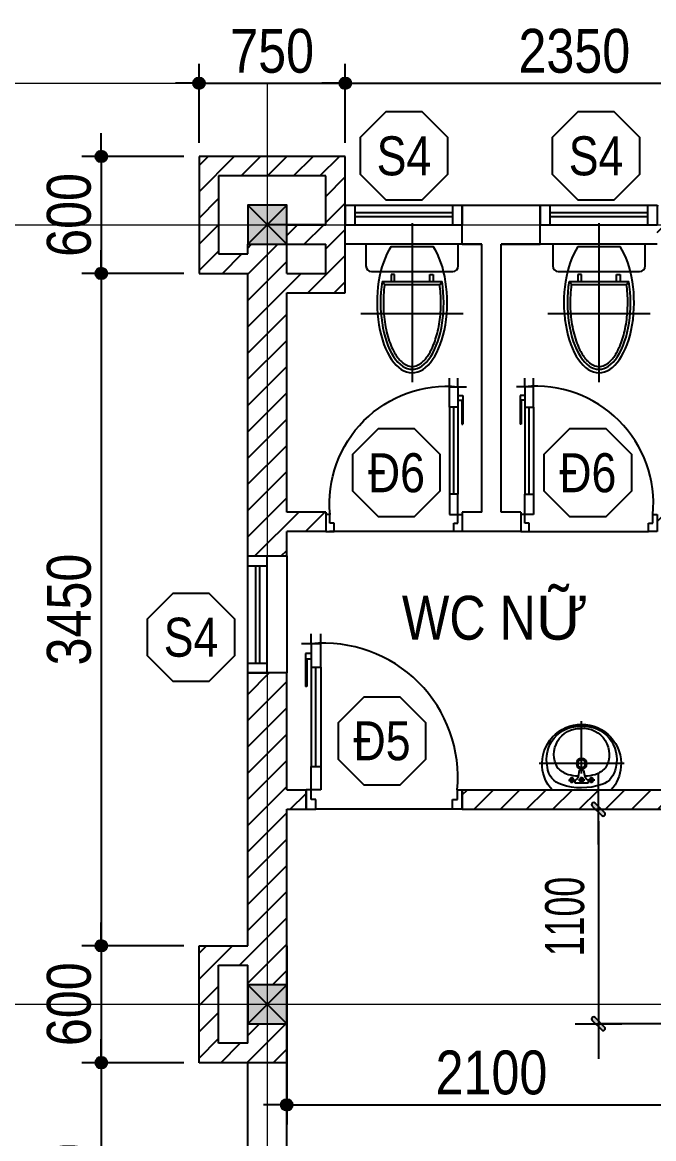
# Model space of a CAD drawing. Extents: x -79995 to 347433, y -157641 to 104789.
# Drawn here: x -14358 to -11120, y 71562 to 77290 of the extents above; entities that cross this region are included whole.
import ezdxf
from ezdxf.enums import TextEntityAlignment as Align

# ---------------------------------------------------------------- set-up
doc = ezdxf.new("R2010")
doc.units = 0
doc.linetypes.add('ACAD_ISO10W100', pattern=[18, 12, -3, 0, -3])
doc.layers.get('0').update_dxf_attribs({"color": 255, "linetype": 'CONTINUOUS'})
doc.layers.get('DEFPOINTS').update_dxf_attribs({"linetype": 'CONTINUOUS'})
for name, color, linetype in [('009', 251, 'CONTINUOUS'), ('DIM', 1, 'CONTINUOUS'), ('DOOR', 20, 'CONTINUOUS'), ('FURN2', 40, 'CONTINUOUS'), ('HACTH', 8, 'CONTINUOUS'), ('MEDIUM', 2, 'CONTINUOUS'), ('TAGS', 60, 'CONTINUOUS'), ('TEXT', 7, 'CONTINUOUS'), ('TUONG', 131, 'CONTINUOUS'), ('vat dung', 44, 'CONTINUOUS'), ('WALL', 4, 'CONTINUOUS')]:
    doc.layers.add(name, color=color, linetype=linetype)
doc.layers.add('NET-THAY', color=2, linetype='CONTINUOUS', lineweight=13)
doc.layers.add('TRUC', color=24, linetype='CONTINUOUS', lineweight=0)
doc.styles.add('1', font='', dxfattribs={"height": 250})
doc.styles.add('HEL-CONDENSE', font='')
doc.styles.add('KICHTHUOC', font='', dxfattribs={"width": 0.8})
doc.styles.add('VNI-HELVE-CONDENSEN', font='')
doc.styles.get('1').set_extended_font_data('VNI-Helve-Condense')
doc.styles.get('HEL-CONDENSE').set_extended_font_data('VNI-Helve-Condense')
doc.styles.get('KICHTHUOC').set_extended_font_data('VNI-Helve-Condense')
doc.styles.get('VNI-HELVE-CONDENSEN').set_extended_font_data('VNI-Helve-Condense')
doc.dimstyles.new('1-100', dxfattribs={"dimtxt": 200, "dimasz": 60, "dimexe": 0, "dimexo": 0, "dimgap": 70, "dimtad": 1, "dimtoh": 1, "dimdec": 0, "dimzin": 9, "dimdsep": 46, "dimtxsty": 'KICHTHUOC', "dimblk": 'KTHUOC', "dimcen": 15, "dimdle": 150, "dimclrd": 256, "dimclre": 256, "dimclrt": 7, "dimadec": 0, "dimazin": 0, "dimtfac": 1, "dimtdec": 0, "dimtix": 1, "dimtmove": 2, "dimatfit": 3, "dimfxl": 1, "dimtolj": 1, "dimtzin": 1, "dimarcsym": 0})
doc.dimstyles.new('D100', dxfattribs={"dimtxt": 225, "dimasz": 1.2, "dimexe": 100, "dimexo": 0, "dimgap": 50, "dimtad": 1, "dimdec": 0, "dimzin": 13, "dimdsep": 46, "dimtxsty": 'HEL-CONDENSE', "dimblk": 'D50', "dimcen": 0, "dimclrd": 1, "dimclre": 1, "dimclrt": 7, "dimadec": 0, "dimazin": 0, "dimtfac": 1, "dimtdec": 0, "dimtmove": 0, "dimatfit": 3, "dimldrblk": 'D50', "dimfxl": 1, "dimtolj": 1, "dimtzin": 13, "dimarcsym": 0})
pattern_1 = [(45, (-1316106.72, -268894.45), (-67.351921, 67.351921), [])]

# ---------------------------------------------------------------- blocks, each defined once
blk = doc.blocks.new('A$C24795F3F')
at = {"layer": 'DOOR'}
for p, q in [((25, 850), (25, 900)), ((75, 850), (75, 900)), ((25, 850), (-25, 850)), ((75, 850), (25, 850)), ((25, 850), (25, 730)), ((75, 730), (75, 850)), ((25, 799.1), (-3.3, 799.1)), ((-3.3, 799.1), (-3.3, 629.5)), ((25, 770.9), (2.4, 770.9)), ((2.4, 770.9), (2.4, 629.5)), ((25, 799.1), (25, 770.9)), ((25, 752.9), (25, 220)), ((25, 730), (75, 730)), ((75, 730), (75, 220)), ((2.4, 629.5), (-3.3, 629.5)), ((25, 220), (75, 220)), ((25, 100), (25, 220)), ((75, 220), (75, 100)), ((25, 100), (0, 100)), ((0, 100), (0, 0)), ((75, 100), (25, 100)), ((25, 50), (25, 100)), ((775, 50), (775, 100)), ((775, 100), (800, 100)), ((800, 100), (800, 0)), ((0, 0), (50, 0)), ((50, 50), (25, 50)), ((50, 0), (50, 50)), ((750, 0), (750, 50)), ((750, 50), (775, 50)), ((800, 0), (750, 0))]:
    blk.add_line(p, q, dxfattribs=at)
at = {"layer": 'DOOR', "color": 8}
blk.add_line((50, 220), (50, 730), dxfattribs=at)
blk.add_arc((88.6, 163.6), 689.3, 354.7053, 95.2947, dxfattribs=at)
blk = doc.blocks.new('xibet')
at = {"layer": 'vat dung'}
for p, q in [((0, 107.8), (0, -707.8)), ((236.7, 0), (-236.7, 0)), ((-236.7, 0), (-236.7, -112)), ((236.7, -112), (236.7, 0)), ((-108, -12.1), (108, -12.1)), ((-208.7, -140), (208.7, -140)), ((-90, -156.1), (-108, -156.1)), ((-108, -156.1), (-108, -192.1)), ((-90, -192.1), (-90, -156.1)), ((90, -192.1), (90, -156.1)), ((90, -156.1), (108, -156.1)), ((108, -156.1), (108, -192.1)), ((-153.7, -192.1), (153.7, -192.1)), ((-141.3, -206.5), (-153.7, -192.1)), ((-141.3, -206.5), (141.3, -206.5)), ((141.3, -206.5), (153.7, -192.1)), ((262.5, -357.8), (-262.5, -357.8))]:
    blk.add_line(p, q, dxfattribs=at)
for centre, start, end in [((-208.7, -112), 180, 270), ((208.7, -112), 270, 0)]:
    blk.add_arc(centre, 28, start, end, dxfattribs=at)
for major_axis, ratio, start_param, end_param in [((0, -360), 0.5, 3.785094, 8.781277), ((0, -342), 0.473683, 4.391089, 8.175258)]:
    blk.add_ellipse((0, -300.1), major_axis=major_axis, ratio=ratio, start_param=start_param, end_param=end_param, dxfattribs=at)
blk.add_open_spline([(-141.3, -206.5), (-142, -211.4), (-142.6, -216.4), (-145.2, -239.3), (-146.6, -257.6), (-147.8, -294.4), (-147.7, -313), (-146.1, -349.7), (-144.6, -367.9), (-140.1, -403.5), (-137.2, -420.9), (-130, -454.4), (-125.8, -470.5), (-116.2, -500.9), (-110.8, -515.2), (-100.2, -539.1), (-95.1, -549.1), (-84.4, -567.4), (-78.8, -575.7), (-67.3, -590.6), (-61.3, -597.1), (-50.7, -607), (-46, -610.7), (-36.7, -617), (-32, -619.6), (-22.7, -623.7), (-18.1, -625.2), (-8.9, -627.2), (-4.3, -627.7), (4.8, -627.7), (9.3, -627.2), (18.5, -625.1), (23.1, -623.6), (32.4, -619.4), (37.1, -616.8), (46.5, -610.4), (51.1, -606.6), (60.4, -597.9), (65, -593), (74, -582.1), (78.4, -576.1), (87, -563.1), (91.1, -556), (99.1, -541), (102.9, -533), (111.7, -512.7), (116.4, -500), (125, -473.1), (128.8, -458.9), (135.5, -429.5), (138.3, -414.3), (142.9, -383.1), (144.6, -367.1), (146.9, -334.7), (147.6, -318.4), (147.6, -285.6), (147.1, -269.2), (145, -237.3), (143.4, -221.7), (141.3, -206.5)], degree=3, knots=[4.429174, 4.429174, 4.429174, 4.429174, 4.475363, 4.475363, 4.640536, 4.640536, 4.80571, 4.80571, 4.970884, 4.970884, 5.136057, 5.136057, 5.301231, 5.301231, 5.466404, 5.466404, 5.600725, 5.600725, 5.735045, 5.735045, 5.869365, 5.869365, 5.973209, 5.973209, 6.077053, 6.077053, 6.180898, 6.180898, 6.284742, 6.284742, 6.388586, 6.388586, 6.49243, 6.49243, 6.596275, 6.596275, 6.700119, 6.700119, 6.803963, 6.803963, 6.907807, 6.907807, 7.011652, 7.011652, 7.115496, 7.115496, 7.262062, 7.262062, 7.408627, 7.408627, 7.555193, 7.555193, 7.701759, 7.701759, 7.848324, 7.848324, 7.99489, 7.99489, 8.137175, 8.137175, 8.137175, 8.137175], dxfattribs=at)
blk = doc.blocks.new('A$C20DD2EF5')
at = {"layer": 'vat dung'}
for p, q in [((211.6, 265.4), (-166.4, 265.4)), ((-40.4, 223.4), (-40.4, 181.4)), ((-19.4, 202.4), (-19.4, 223.4)), ((-19.4, 223.4), (64.6, 223.4)), ((22.6, 223.4), (22.6, 181.4)), ((64.6, 223.4), (64.6, 202.4)), ((85.6, 223.4), (85.6, 181.4)), ((-61.4, 202.4), (-19.4, 202.4)), ((1.6, 202.4), (43.6, 202.4)), ((10, 139.4), (1.6, 181.4)), ((22.6, 160.4), (22.6, -175.6)), ((43.6, 181.4), (35.2, 139.4)), ((106.5, 202.4), (64.6, 202.4)), ((-250.4, 97.4), (295.6, 97.4)), ((35.2, 139.4), (10, 139.4))]:
    blk.add_line(p, q, dxfattribs=at)
at = {"layer": 'vat dung', "extrusion": (0, 0, -1)}
for centre, major_axis, start_param, end_param in [((7.9, 103.7), (0.1, 237.8), -1.50917, -0.823122), ((-67.7, 108.7), (0, 128.6), -1.484237, -0.303174), ((22.6, -144.1), (0, 396.9), -0.329879, 0.329746), ((-40.4, 202.4), (8.91, 8.91), 0.785398, 7.068583), ((22.6, 202.4), (-8.91, 8.91), 2.356194490192184, 8.639379797371769), ((85.6, 202.4), (8.91, 8.91), 0.785398, 7.068583), ((118.6, 113.4), (0.2, 122.4), 0.266585, 1.518076), ((37.3, 103.7), (-0.1, 237.8), 0.823103, 1.509151), ((0, 0), (127.4, 127.4), 4.682819, 5.134941), ((22.6, -182.7), (-255.7, 255.7), 0.543834, 0.728979), ((-26, 174.9), (20, 20), -0.552303, 0.552303), ((22.6, -182.7), (255.7, 255.7), -0.728979, -0.543834), ((74.1, 171.8), (-22.7, 22.7), 5.801665, 6.764705), ((45.1, 0), (127.4, 127.4), -0.422552, 0.02957), ((21.2, 97), (0, 251.5), 3.136126, 4.797769), ((8.4, 68.2), (0, 210.6), 3.074642, 4.960285), ((13, 38.2), (0, 167.6), 3.055003, 5.246977), ((22.6, 97.4), (23.8, 23.8), 0.785398, 7.068583), ((22.6, 97.4), (-17.8, 17.8), 2.356194490192299, 8.639379797371884), ((36.7, 68.2), (0, 210.6), 1.323748, 3.208662), ((23.9, 97), (0, 251.5), 1.485485, 3.147128), ((32.7, 38.2), (0, 167), 1.033776, 3.172765)]:
    blk.add_ellipse(centre, major_axis=major_axis, ratio=1, start_param=start_param, end_param=end_param, dxfattribs=at)
blk = doc.blocks.new('A$C11573478')
at = {"layer": 'DOOR'}
for p, q in [((-716.3, 109.8), (-716.3, 209.8)), ((-716.3, 209.8), (-116.3, 209.8)), ((-666.3, 109.8), (-666.3, 209.8)), ((-166.3, 109.8), (-166.3, 209.8)), ((-116.3, 109.8), (-116.3, 209.8)), ((-716.3, 109.8), (-116.3, 109.8))]:
    blk.add_line(p, q, dxfattribs=at)
at = {"layer": 'DOOR', "color": 251}
for p, q in [((-166.3, 169.8), (-666.3, 169.8)), ((-166.3, 149.8), (-666.3, 149.8))]:
    blk.add_line(p, q, dxfattribs=at)
blk = doc.blocks.new('A$C225A2996')
at = {"layer": 'WALL'}
blk.add_hatch(color=4, dxfattribs=at).paths.add_polyline_path([(531.4, 81.6), (731.4, 81.6), (731.4, 281.6), (531.4, 281.6)])
at = {"layer": 'WALL', "color": 4}
for p, q in [((531.4, 281.6), (731.4, 81.6)), ((531.4, 81.6), (731.4, 281.6))]:
    blk.add_line(p, q, dxfattribs=at)
blk.add_lwpolyline([(531.4, 81.6), (731.4, 81.6), (731.4, 281.6), (531.4, 281.6)], close=True, dxfattribs=at)
blk = doc.blocks.new('KH-CUADI')
at = {"layer": 'TAGS'}
blk.add_lwpolyline([(-124.3, 300), (-300, 124.3), (-300, -124.3), (-124.3, -300), (124.3, -300), (300, -124.3), (300, 124.3), (124.3, 300)], close=True, dxfattribs=at)
at = {"layer": 'TAGS', "style": 'VNI-HELVE-CONDENSEN'}
blk.add_attdef('D', text='', height=300, dxfattribs=at).set_placement((0, 0), align=Align.MIDDLE)
blk = doc.blocks.new('D50')
at = {"layer": 'DIM'}
blk.add_hatch(color=256, dxfattribs=at).paths.add_polyline_path([(25, 0, 1), (-25, 0, 1)])
blk.add_line((25, 0), (100, 0), dxfattribs=at)
blk.add_circle((0, 0), 25, dxfattribs=at)
blk = doc.blocks.new('*D501')
at = {"layer": 'DEFPOINTS', "color": 0, "linetype": 'Continuous', "transparency": 16777216}
for p in [(-13001.5, 72074.2), (-10901.5, 72074.2), (-10901.5, 71735.1)]:
    blk.add_point(p, dxfattribs=at)
at = {"layer": 'DIM', "color": 1, "linetype": 'Continuous', "lineweight": -2, "transparency": 16777216}
for p, q in [((-13001.5, 72074.2), (-13001.5, 71635.1)), ((-10901.5, 72074.2), (-10901.5, 71635.1)), ((-13000.3, 71735.1), (-10902.7, 71735.1))]:
    blk.add_line(p, q, dxfattribs=at)
at = {"layer": 'DIM', "color": 1, "linetype": 'Continuous', "lineweight": -2, "transparency": 16777216, "xscale": 1.199999999999999, "yscale": 1.199999999999999, "zscale": 1.199999999999999, "rotation": 180}
blk.add_blockref('D50', (-13001.5, 71735.1), dxfattribs=at)
at = {"layer": 'DIM', "color": 1, "linetype": 'Continuous', "lineweight": -2, "transparency": 16777216, "xscale": 1.199999999999999, "yscale": 1.199999999999999, "zscale": 1.199999999999999}
blk.add_blockref('D50', (-10901.5, 71735.1), dxfattribs=at)
at = {"layer": 'DIM', "color": 7, "linetype": 'Continuous', "transparency": 16777216, "insert": (-11951.5, 71900), "char_height": 225, "attachment_point": 5, "style": 'HEL-CONDENSE'}
blk.add_mtext('\\A1;2100', dxfattribs=at)
blk = doc.blocks.new('*D542')
at = {"layer": 'DEFPOINTS', "color": 0, "transparency": 16777216}
for p in [(-13529.3, 76601.7), (-13952.9, 76001.7), (-13529.3, 76001.7)]:
    blk.add_point(p, dxfattribs=at)
at = {"layer": 'DIM', "color": 1, "lineweight": -2, "transparency": 16777216}
for p, q in [((-13529.3, 76601.7), (-14052.9, 76601.7)), ((-13952.9, 76600.5), (-13952.9, 76002.9)), ((-13529.3, 76001.7), (-14052.9, 76001.7))]:
    blk.add_line(p, q, dxfattribs=at)
at = {"layer": 'DIM', "color": 1, "lineweight": -2, "transparency": 16777216, "xscale": 1.199999999999999, "yscale": 1.199999999999999, "zscale": 1.199999999999999}
for p, rotation in [((-13952.9, 76601.7), 90), ((-13952.9, 76001.7), 270)]:
    blk.add_blockref('D50', p, dxfattribs=dict(at, rotation=rotation))
at = {"layer": 'DIM', "color": 7, "transparency": 16777216, "insert": (-14117.8, 76301.7), "char_height": 225, "attachment_point": 5, "rotation": 90, "style": 'HEL-CONDENSE'}
blk.add_mtext('\\A1;600', dxfattribs=at)
blk = doc.blocks.new('*D543')
at = {"layer": 'DEFPOINTS', "color": 0, "transparency": 16777216}
for p in [(-13529.3, 76001.7), (-13952.9, 72551.7), (-13529.3, 72551.7)]:
    blk.add_point(p, dxfattribs=at)
at = {"layer": 'DIM', "color": 1, "lineweight": -2, "transparency": 16777216}
for p, q in [((-13529.3, 76001.7), (-14052.9, 76001.7)), ((-13952.9, 76000.5), (-13952.9, 72552.9)), ((-13529.3, 72551.7), (-14052.9, 72551.7))]:
    blk.add_line(p, q, dxfattribs=at)
at = {"layer": 'DIM', "color": 1, "lineweight": -2, "transparency": 16777216, "xscale": 1.199999999999999, "yscale": 1.199999999999999, "zscale": 1.199999999999999}
for p, rotation in [((-13952.9, 76001.7), 90), ((-13952.9, 72551.7), 270)]:
    blk.add_blockref('D50', p, dxfattribs=dict(at, rotation=rotation))
at = {"layer": 'DIM', "color": 7, "transparency": 16777216, "insert": (-14117.8, 74276.7), "char_height": 225, "attachment_point": 5, "rotation": 90, "style": 'HEL-CONDENSE'}
blk.add_mtext('\\A1;3450', dxfattribs=at)
blk = doc.blocks.new('*D544')
at = {"layer": 'DEFPOINTS', "color": 0, "transparency": 16777216}
for p in [(-13529.3, 72551.7), (-13952.9, 71951.7), (-13529.3, 71951.7)]:
    blk.add_point(p, dxfattribs=at)
at = {"layer": 'DIM', "color": 1, "lineweight": -2, "transparency": 16777216}
for p, q in [((-13529.3, 72551.7), (-14052.9, 72551.7)), ((-13952.9, 72550.5), (-13952.9, 71952.9)), ((-13529.3, 71951.7), (-14052.9, 71951.7))]:
    blk.add_line(p, q, dxfattribs=at)
at = {"layer": 'DIM', "color": 1, "lineweight": -2, "transparency": 16777216, "xscale": 1.199999999999999, "yscale": 1.199999999999999, "zscale": 1.199999999999999}
for p, rotation in [((-13952.9, 72551.7), 90), ((-13952.9, 71951.7), 270)]:
    blk.add_blockref('D50', p, dxfattribs=dict(at, rotation=rotation))
at = {"layer": 'DIM', "color": 7, "transparency": 16777216, "insert": (-14117.8, 72251.7), "char_height": 225, "attachment_point": 5, "rotation": 90, "style": 'HEL-CONDENSE'}
blk.add_mtext('\\A1;600', dxfattribs=at)
blk = doc.blocks.new('*D545')
at = {"layer": 'DEFPOINTS', "color": 0, "transparency": 16777216}
for p in [(-13529.3, 71951.7), (-13952.9, 70551.7), (-13520.1, 70551.7)]:
    blk.add_point(p, dxfattribs=at)
at = {"layer": 'DIM', "color": 1, "lineweight": -2, "transparency": 16777216}
for p, q in [((-13529.3, 71951.7), (-14052.9, 71951.7)), ((-13952.9, 71950.5), (-13952.9, 70552.9)), ((-13520.1, 70551.7), (-14052.9, 70551.7))]:
    blk.add_line(p, q, dxfattribs=at)
at = {"layer": 'DIM', "color": 1, "lineweight": -2, "transparency": 16777216, "xscale": 1.199999999999999, "yscale": 1.199999999999999, "zscale": 1.199999999999999}
for p, rotation in [((-13952.9, 71951.7), 90), ((-13952.9, 70551.7), 270)]:
    blk.add_blockref('D50', p, dxfattribs=dict(at, rotation=rotation))
at = {"layer": 'DIM', "color": 7, "transparency": 16777216, "insert": (-14117.8, 71251.7), "char_height": 225, "attachment_point": 5, "rotation": 90, "style": 'HEL-CONDENSE'}
blk.add_mtext('\\A1;1400', dxfattribs=at)
blk = doc.blocks.new('*D555')
at = {"layer": 'DEFPOINTS', "color": 0, "transparency": 16777216}
for p in [(-12701.5, 76977.5), (-13451.5, 76672.1), (-12701.5, 76672.1)]:
    blk.add_point(p, dxfattribs=at)
at = {"layer": 'DIM', "color": 1, "lineweight": -2, "transparency": 16777216}
for p, q in [((-13451.5, 76672.1), (-13451.5, 77077.5)), ((-12701.5, 76672.1), (-12701.5, 77077.5)), ((-13450.3, 76977.5), (-12702.7, 76977.5))]:
    blk.add_line(p, q, dxfattribs=at)
at = {"layer": 'DIM', "color": 1, "lineweight": -2, "transparency": 16777216, "xscale": 1.199999999999999, "yscale": 1.199999999999999, "zscale": 1.199999999999999, "rotation": 180}
blk.add_blockref('D50', (-13451.5, 76977.5), dxfattribs=at)
at = {"layer": 'DIM', "color": 1, "lineweight": -2, "transparency": 16777216, "xscale": 1.199999999999999, "yscale": 1.199999999999999, "zscale": 1.199999999999999}
blk.add_blockref('D50', (-12701.5, 76977.5), dxfattribs=at)
at = {"layer": 'DIM', "color": 7, "transparency": 16777216, "insert": (-13076.5, 77142.4), "char_height": 225, "attachment_point": 5, "style": 'HEL-CONDENSE'}
blk.add_mtext('\\A1;750', dxfattribs=at)
blk = doc.blocks.new('*D556')
at = {"layer": 'DEFPOINTS', "color": 0, "transparency": 16777216}
for p in [(-10351.5, 76977.5), (-12701.5, 76672.1), (-10351.5, 76622.1)]:
    blk.add_point(p, dxfattribs=at)
at = {"layer": 'DIM', "color": 1, "lineweight": -2, "transparency": 16777216}
for p, q in [((-12701.5, 76672.1), (-12701.5, 77077.5)), ((-10351.5, 76622.1), (-10351.5, 77077.5)), ((-12700.3, 76977.5), (-10352.7, 76977.5))]:
    blk.add_line(p, q, dxfattribs=at)
at = {"layer": 'DIM', "color": 1, "lineweight": -2, "transparency": 16777216, "xscale": 1.199999999999999, "yscale": 1.199999999999999, "zscale": 1.199999999999999, "rotation": 180}
blk.add_blockref('D50', (-12701.5, 76977.5), dxfattribs=at)
at = {"layer": 'DIM', "color": 1, "lineweight": -2, "transparency": 16777216, "xscale": 1.199999999999999, "yscale": 1.199999999999999, "zscale": 1.199999999999999}
blk.add_blockref('D50', (-10351.5, 76977.5), dxfattribs=at)
at = {"layer": 'DIM', "color": 7, "transparency": 16777216, "insert": (-11526.5, 77142.4), "char_height": 225, "attachment_point": 5, "style": 'HEL-CONDENSE'}
blk.add_mtext('\\A1;2350', dxfattribs=at)
blk = doc.blocks.new('KTHUOC')
at = {"ltscale": 50}
h = blk.add_hatch(color=256, dxfattribs=at)
edge = h.paths.add_edge_path()
edge.add_line((0.283, 0.53), (-0.53, -0.283))
edge.add_arc((-0.407, -0.407), 0.175, 135, 225)
edge.add_arc((-0.407, -0.407), 0.175, 225, 315)
edge.add_line((-0.283, -0.53), (0.53, 0.283))
edge.add_arc((0.407, 0.407), 0.175, 315, 405)
edge.add_arc((0.407, 0.407), 0.175, 45, 135)
for p, q in [((0, -2), (0, 2)), ((-3, 0), (3, 0))]:
    blk.add_line(p, q)
blk.add_lwpolyline([(0.283, 0.53), (-0.53, -0.283, 0.414214), (-0.53, -0.53), (-0.53, -0.53, 0.414214), (-0.283, -0.53), (0.53, 0.283, 0.414214), (0.53, 0.53), (0.53, 0.53, 0.414214)], format="xyb", close=True)
blk = doc.blocks.new('*D610')
at = {"layer": '009', "lineweight": -2, "transparency": 16777216}
for p, q in [((-11010.5, 73251.7), (-11402.9, 73251.7)), ((-11402.9, 73191.7), (-11402.9, 72211.7)), ((-10901.5, 72151.7), (-11402.9, 72151.7))]:
    blk.add_line(p, q, dxfattribs=at)
at = {"layer": 'DEFPOINTS', "color": 0, "transparency": 16777216}
for p in [(-11010.5, 73251.7), (-11402.9, 72151.7), (-10901.5, 72151.7)]:
    blk.add_point(p, dxfattribs=at)
at = {"layer": '009', "lineweight": -2, "transparency": 16777216, "xscale": 60, "yscale": 60, "zscale": 60}
for p, rotation in [((-11402.9, 73251.7), 90), ((-11402.9, 72151.7), 270)]:
    blk.add_blockref('KTHUOC', p, dxfattribs=dict(at, rotation=rotation))
at = {"layer": '009', "color": 7, "transparency": 16777216, "insert": (-11575, 72701.7), "char_height": 200, "attachment_point": 5, "rotation": 90, "style": 'KICHTHUOC'}
blk.add_mtext('\\A1;1100', dxfattribs=at)

msp = doc.modelspace()

# ---------------------------------------------------------------- hatches: boundary and pattern name
at = {"layer": '009'}
h = msp.add_hatch(dxfattribs=at)
h.set_pattern_fill('ANSI31', color=256, scale=30, style=0)
h.set_pattern_definition(pattern_1)
h.paths.add_polyline_path([(-4201.548, 76351.712), (-4301.548, 76351.712), (-4301.548, 76451.712), (-3901.548, 76451.712), (-3901.548, 76351.712), (-4001.548, 76351.712), (-4001.548, 76151.712), (-3301.548, 76151.712), (-3301.548, 76351.712), (-3801.548, 76351.712), (-3801.548, 76551.712), (-4401.548, 76551.712), (-4401.548, 76351.712), (-4901.548, 76351.712), (-4901.548, 76151.712), (-4201.548, 76151.712)])
h.paths.add_polyline_path([(-7201.548, 76351.712), (-7301.548, 76351.712), (-7301.548, 76451.712), (-6901.548, 76451.712), (-6901.548, 76351.712), (-7001.548, 76351.712), (-7001.548, 76151.712), (-6301.548, 76151.712), (-6301.548, 76351.712), (-6801.548, 76351.712), (-6801.548, 76551.712), (-7401.548, 76551.712), (-7401.548, 76351.712), (-8901.548, 76351.712), (-8901.548, 76251.712), (-8901.548, 76151.712), (-8701.548, 76151.712), (-8701.548, 74776.712), (-8901.548, 74776.712), (-8901.548, 74676.712), (-8701.548, 74676.712), (-8701.548, 72251.712), (-10801.548, 72251.712), (-10801.548, 72351.712), (-10901.548, 72351.712), (-10901.548, 72151.712), (-8701.548, 72151.712), (-7201.548, 72151.712), (-7201.548, 72251.712), (-8601.548, 72251.712), (-8601.548, 76151.712), (-7201.548, 76151.712)])
h.paths.add_polyline_path([(-9501.548, 76351.712), (-9751.548, 76351.712), (-9751.548, 76551.712), (-10351.548, 76551.712), (-10351.548, 76351.712), (-11101.548, 76351.712), (-11101.548, 76251.712), (-11101.548, 76151.712), (-10901.548, 76151.712), (-10901.548, 74776.712), (-11101.548, 74776.712), (-11101.548, 74676.712), (-10901.548, 74676.712), (-10901.548, 73351.712), (-12101.548, 73351.712), (-12101.548, 73251.712), (-10901.548, 73251.712), (-10901.548, 73151.712), (-10801.548, 73151.712), (-10801.548, 74676.712), (-10601.548, 74676.712), (-10601.548, 74764.212), (-10601.548, 74776.712), (-10801.548, 74776.712), (-10801.548, 76151.712), (-10576.548, 76151.712), (-9801.548, 76151.712), (-9801.548, 74776.712), (-9901.548, 74776.712), (-9901.548, 74676.712), (-9601.548, 74676.712), (-9601.548, 74764.212), (-9601.548, 74776.712), (-9701.548, 74776.712), (-9701.548, 76151.712), (-9501.548, 76151.712)])
h.paths.add_polyline_path([(-9851.548, 76351.712), (-9951.548, 76351.712), (-10251.548, 76351.712), (-10251.548, 76451.712), (-9851.548, 76451.712)], flags=16)
h.paths.add_polyline_path([(-12701.548, 76151.712), (-12701.548, 76601.712), (-13451.548, 76601.712), (-13451.548, 76001.712), (-13201.548, 76001.712), (-13201.548, 74551.712), (-13001.548, 74551.712), (-13001.548, 74676.712), (-12801.548, 74676.712), (-12801.548, 74764.212), (-12801.548, 74776.712), (-13001.548, 74776.712), (-13001.548, 75901.712), (-12701.548, 75901.712)])
h.paths.add_polyline_path([(-13001.548, 76001.712), (-13001.548, 76151.712), (-13201.548, 76151.712), (-13201.548, 76126.712), (-13201.548, 76101.712), (-13351.548, 76101.712), (-13351.548, 76501.712), (-12801.548, 76501.712), (-12801.548, 76251.712), (-13001.548, 76251.712), (-13001.548, 76151.712), (-12801.548, 76151.712), (-12801.548, 76001.712)], flags=16)
h.paths.add_polyline_path([(-5201.548, 72251.712), (-7001.548, 72251.712), (-7001.548, 72151.712), (-5201.548, 72151.712)])
h.paths.add_polyline_path([(-4101.548, 76151.712), (-4201.548, 76151.712), (-4201.548, 72351.712), (-4101.548, 72351.712)])
h = msp.add_hatch(dxfattribs=at)
h.set_pattern_fill('ANSI31', color=256, scale=30, style=0)
h.set_pattern_definition(pattern_1)
h.paths.add_polyline_path([(-8601.548, 70351.712), (-13001.548, 70351.712), (-13001.548, 70251.712), (-8601.548, 70251.712)])
h.paths.add_polyline_path([(-7101.548, 70151.712), (-7201.548, 70151.712), (-7201.548, 66351.712), (-7101.548, 66351.712)])
h.paths.add_polyline_path([(-5201.548, 70351.712), (-7001.548, 70351.712), (-7001.548, 70251.712), (-5201.548, 70251.712)])
h.paths.add_polyline_path([(-4001.548, 70151.712), (-4101.548, 70151.712), (-4101.548, 66351.712), (-4001.548, 66351.712)])
h.paths.add_polyline_path([(-1.548, 70351.712), (-4001.548, 70351.712), (-4001.548, 70251.712), (-3201.548, 70251.712), (-1.548, 70251.712)])
h.paths.add_polyline_path([(-4201.548, 66351.712), (-4901.548, 66351.712), (-4901.548, 66151.712), (-4401.548, 66151.712), (-4401.548, 65951.712), (-3801.548, 65951.712), (-3801.548, 66151.712), (-3301.548, 66151.712), (-3301.548, 66351.712), (-4001.548, 66351.712), (-4001.548, 66251.712), (-4001.548, 66151.712), (-3901.548, 66151.712), (-3901.548, 66051.712), (-4301.548, 66051.712), (-4301.548, 66151.712), (-4201.548, 66151.712)])
h.paths.add_polyline_path([(-6301.548, 66351.712), (-7001.548, 66351.712), (-7001.548, 66151.712), (-6301.548, 66151.712)])
h.paths.add_polyline_path([(-7001.548, 66151.712), (-7201.548, 66151.712), (-7201.548, 65451.712), (-7001.548, 65451.712)])
h.paths.add_polyline_path([(-7201.548, 62351.712), (-7901.548, 62351.712), (-7901.548, 62151.712), (-7401.548, 62151.712), (-7401.548, 61901.712), (-6801.548, 61901.712), (-6801.548, 62501.712), (-7001.548, 62501.712), (-7001.548, 63051.712), (-7201.548, 63051.712), (-7201.548, 62351.712), (-7001.548, 62351.712), (-7001.548, 62401.712), (-6901.548, 62401.712), (-6901.548, 62001.712), (-7301.548, 62001.712), (-7301.548, 62151.712), (-7201.548, 62151.712)])
h.paths.add_polyline_path([(-9301.548, 62351.712), (-10801.548, 62351.712), (-10801.548, 62151.712), (-10351.548, 62151.712), (-10351.548, 61951.712), (-9751.548, 61951.712), (-9751.548, 62151.712), (-9301.548, 62151.712)])
h.paths.add_polyline_path([(-9851.548, 62151.712), (-9851.548, 62051.712), (-10251.548, 62051.712), (-10251.548, 62151.712)], flags=17)
h.paths.add_polyline_path([(-13001.548, 63051.712), (-13201.548, 63051.712), (-13201.548, 62501.712), (-13451.548, 62501.712), (-13451.548, 61901.712), (-13201.548, 61901.712), (-12701.548, 61901.712), (-12701.548, 62151.712), (-12201.548, 62151.712), (-12201.548, 62351.712), (-12701.548, 62351.712), (-13001.548, 62351.712), (-13001.548, 62251.712), (-12801.548, 62251.712), (-12801.548, 62001.712), (-13101.548, 62001.712), (-13351.548, 62001.712), (-13351.548, 62401.712), (-13201.548, 62401.712), (-13201.548, 62351.712), (-13001.548, 62351.712)])
h.paths.add_polyline_path([(-13001.548, 66151.712), (-13201.548, 66151.712), (-13201.548, 66051.712), (-13351.548, 66051.712), (-13351.548, 66451.712), (-13201.548, 66451.712), (-13201.548, 66351.712), (-13001.548, 66351.712), (-13001.548, 67051.712), (-13201.548, 67051.712), (-13201.548, 66551.712), (-13451.548, 66551.712), (-13451.548, 65951.712), (-13201.548, 65951.712), (-13201.548, 65451.712), (-13001.548, 65451.712)])
h.paths.add_polyline_path([(-13001.548, 70151.712), (-13201.548, 70151.712), (-13201.548, 70051.712), (-13351.548, 70051.712), (-13351.548, 70451.712), (-13201.548, 70451.712), (-13201.548, 70351.712), (-13001.548, 70351.712), (-13001.548, 70551.712), (-13201.548, 70551.712), (-13451.548, 70551.712), (-13451.548, 69951.712), (-13201.548, 69951.712), (-13201.548, 69451.712), (-13001.548, 69451.712)])
h.paths.add_polyline_path([(-13001.548, 73251.712), (-12901.548, 73251.712), (-12901.548, 73351.712), (-13001.548, 73351.712), (-13001.548, 73951.712), (-13201.548, 73951.712), (-13201.548, 72551.712), (-13451.548, 72551.712), (-13451.548, 71951.712), (-13201.548, 71951.712), (-13001.548, 71951.712), (-13001.548, 72151.712), (-13201.548, 72151.712), (-13201.548, 72051.712), (-13351.548, 72051.712), (-13351.548, 72451.712), (-13201.548, 72451.712), (-13201.548, 72351.712), (-13001.548, 72351.712), (-13001.548, 72551.712)])

# ---------------------------------------------------------------- linework, layer by layer
at = {"layer": 'DOOR'}
msp.add_line((-12151.548, 73251.712), (-12851.548, 73251.712), dxfattribs=at)
at = {"layer": 'HACTH'}
for p, q in [((-12145.298, 74676.712), (-12782.798, 74676.712)), ((-11757.798, 74676.712), (-11145.298, 74676.712))]:
    msp.add_line(p, q, dxfattribs=at)
at = {"layer": 'MEDIUM'}
for p, q in [((-13201.548, 70551.712), (-13201.548, 71951.712)), ((-13001.548, 70551.712), (-13001.548, 71951.712))]:
    msp.add_line(p, q, dxfattribs=at)
at = {"layer": 'NET-THAY', "linetype": 'ByBlock', "lineweight": -2}
for p, q in [((-12101.548, 76151.712), (-12701.548, 76151.712)), ((-11101.548, 76151.712), (-11701.548, 76151.712)), ((-13001.548, 74551.712), (-13001.548, 73951.712))]:
    msp.add_line(p, q, dxfattribs=at)
at = {"layer": 'TRUC', "linetype": 'ACAD_ISO10W100', "ltscale": 0.2}
msp.add_lwpolyline([(-15555.532, 76977.493), (22214.78, 76977.493), (22214.78, 60551.712), (-15555.532, 60551.712)], close=True, dxfattribs=at)
for points in [[(-13101.548, 76977.493), (-13101.548, 60551.712)], [(-15555.532, 76251.712), (22214.78, 76251.712)], [(-15555.532, 72251.712), (22214.78, 72251.712)]]:
    msp.add_lwpolyline(points, dxfattribs=at)
at = {"layer": 'TUONG', "color": 4}
for p, q in [((-12701.548, 76601.712), (-13451.548, 76601.712)), ((-13451.548, 76601.712), (-13451.548, 76001.712)), ((-12701.548, 76151.712), (-12701.548, 76601.712)), ((-12801.548, 76501.712), (-13351.548, 76501.712)), ((-13351.548, 76501.712), (-13351.548, 76101.712)), ((-12801.548, 76251.712), (-12801.548, 76501.712)), ((-13001.548, 76251.712), (-12801.548, 76251.712)), ((-13001.548, 76151.712), (-12801.548, 76151.712)), ((-13351.548, 76101.712), (-13201.548, 76101.712)), ((-13451.548, 76001.712), (-13201.548, 76001.712)), ((-13001.548, 76001.712), (-12801.548, 76001.712)), ((-13001.548, 75901.712), (-12701.548, 75901.712))]:
    msp.add_line(p, q, dxfattribs=at)
at = {"layer": 'TUONG'}
for p, q in [((-12701.548, 76151.712), (-12701.548, 76351.712)), ((-12101.548, 76151.712), (-12101.548, 76351.712)), ((-11701.548, 76151.712), (-11701.548, 76351.712)), ((-12801.548, 76251.712), (-13101.548, 76251.712)), ((-13001.548, 76001.712), (-13001.548, 76251.712)), ((-13201.548, 76126.712), (-13201.548, 76151.712)), ((-13001.548, 76001.712), (-13001.548, 76151.712)), ((-13001.548, 76001.712), (-13001.548, 76151.712)), ((-12801.548, 76001.712), (-12801.548, 76151.712)), ((-12701.548, 75901.712), (-12701.548, 76151.712)), ((-12001.548, 74776.712), (-12001.548, 76151.712)), ((-12001.548, 74776.712), (-12001.548, 76151.712)), ((-11901.548, 74776.712), (-11901.548, 76151.712)), ((-11901.548, 74776.712), (-11901.548, 76151.712)), ((-13201.548, 76101.712), (-13201.548, 76126.712)), ((-13201.548, 74551.712), (-13201.548, 76001.712)), ((-13001.548, 74776.712), (-13001.548, 75901.712)), ((-13001.548, 74776.712), (-13001.548, 75901.712)), ((-13001.548, 74776.712), (-13001.548, 75901.712)), ((-12801.548, 74776.712), (-13001.548, 74776.712)), ((-12801.548, 74776.712), (-13001.548, 74776.712)), ((-12801.548, 74776.712), (-12801.548, 74676.712)), ((-12801.548, 74776.712), (-12801.548, 74676.712)), ((-12001.548, 74776.712), (-12101.548, 74776.712)), ((-12101.548, 74776.712), (-12101.548, 74676.712)), ((-12001.548, 74776.712), (-12101.548, 74776.712)), ((-12101.548, 74776.712), (-12101.548, 74676.712)), ((-11801.548, 74776.712), (-11901.548, 74776.712)), ((-11801.548, 74776.712), (-11901.548, 74776.712)), ((-11801.548, 74776.712), (-11801.548, 74676.712)), ((-11801.548, 74776.712), (-11801.548, 74676.712)), ((-13001.548, 74551.712), (-13001.548, 74676.712)), ((-13001.548, 74551.712), (-13001.548, 74676.712)), ((-12801.548, 74676.712), (-13001.548, 74676.712)), ((-12801.548, 74676.712), (-13001.548, 74676.712)), ((-11801.548, 74676.712), (-12101.548, 74676.712)), ((-11801.548, 74676.712), (-12101.548, 74676.712)), ((-13201.548, 74551.712), (-13001.548, 74551.712)), ((-13001.548, 73951.712), (-13201.548, 73951.712)), ((-13001.548, 73351.712), (-13001.548, 73951.712)), ((-13001.548, 73351.712), (-13001.548, 73951.712)), ((-13001.548, 73351.712), (-12901.548, 73351.712)), ((-12101.548, 73351.712), (-10901.548, 73351.712)), ((-13001.548, 72126.712), (-13001.548, 73251.712)), ((-13001.548, 72326.712), (-13001.548, 73251.712)), ((-13001.548, 73251.712), (-12901.548, 73251.712)), ((-12101.548, 73251.712), (-10901.548, 73251.712)), ((-13451.548, 71951.712), (-13451.548, 72551.712)), ((-13451.548, 72551.712), (-13201.548, 72551.712)), ((-13001.548, 72551.712), (-13001.548, 71951.712)), ((-13351.548, 72051.712), (-13351.548, 72451.712)), ((-13351.548, 72451.712), (-13201.548, 72451.712)), ((-13201.548, 72051.712), (-13351.548, 72051.712)), ((-13201.548, 71951.712), (-13451.548, 71951.712))]:
    msp.add_line(p, q, dxfattribs=at)
for points in [[(-12101.548, 76351.712), (-11701.548, 76351.712)], [(-12101.548, 76151.712), (-12001.548, 76151.712)], [(-12101.548, 76151.712), (-12001.548, 76151.712)], [(-12001.548, 76151.712), (-12101.548, 76151.712)], [(-11901.548, 76151.712), (-11701.548, 76151.712)], [(-11901.548, 76151.712), (-11701.548, 76151.712)], [(-11701.548, 76151.712), (-11901.548, 76151.712)], [(-13001.548, 74551.712), (-13001.548, 74676.712)], [(-13201.548, 72551.712), (-13201.548, 73951.712)], [(-13001.548, 73351.712), (-13001.548, 73951.712)], [(-12901.548, 73251.712), (-12901.548, 73351.712)], [(-12101.548, 73251.712), (-12101.548, 73351.712)], [(-13001.548, 71951.712), (-13001.548, 73251.712)], [(-13201.548, 72051.712), (-13201.548, 72451.712)], [(-13201.548, 71951.712), (-13201.548, 71951.712)], [(-13001.548, 71951.712), (-13201.548, 71951.712)]]:
    msp.add_lwpolyline(points, dxfattribs=at)

# ---------------------------------------------------------------- block references
at = {"layer": 'DOOR', "lineweight": -2, "xscale": -1}
for p, rotation in [((-11985.242, 76461.471), 180), ((-10985.242, 76461.471), 180), ((-13311.306, 74668.018), 270)]:
    msp.add_blockref('A$C11573478', p, dxfattribs=dict(at, rotation=rotation))
at = {"layer": 'DOOR', "yscale": 0.875, "zscale": 0.8749999999984087}
for p, xscale in [((-12101.548, 74676.712), -0.875), ((-11801.548, 74676.712), 0.875)]:
    msp.add_blockref('A$C24795F3F', p, dxfattribs=dict(at, xscale=xscale))
at = {"layer": 'DOOR'}
msp.add_blockref('A$C24795F3F', (-12901.548, 73251.712), dxfattribs=at)
at = {"layer": 'FURN2', "lineweight": -2}
for p in [(-12358.44, 76151.712), (-11400.097, 76151.711)]:
    msp.add_blockref('xibet', p, dxfattribs=at)
at = {"layer": 'HACTH', "xscale": 0.8000000000465661, "yscale": 0.8000000000465661, "zscale": 0.8, "rotation": 180}
msp.add_blockref('A$C20DD2EF5', (-11471.035, 73564.048), dxfattribs=at)
at = {"layer": 'TAGS', "linetype": 'Continuous'}
ref = msp.add_blockref('KH-CUADI', (-12400.27, 76604.989), dxfattribs=dict(at, xscale=0.75, yscale=0.75, zscale=0.75, rotation=180))
ref.add_attrib('D', 'S4', dxfattribs={"color": 7, "height": 200, "style": 'VNI-HELVE-CONDENSEN'}).set_placement((-12400.27, 76604.989), align=Align.MIDDLE)
ref = msp.add_blockref('KH-CUADI', (-11415.033, 76604.989), dxfattribs=dict(at, xscale=0.75, yscale=0.75, zscale=0.75, rotation=180))
ref.add_attrib('D', 'S4', dxfattribs={"color": 7, "height": 200, "style": 'VNI-HELVE-CONDENSEN'}).set_placement((-11415.033, 76604.989), align=Align.MIDDLE)
ref = msp.add_blockref('KH-CUADI', (-12438.945, 74978.998), dxfattribs=dict(at, xscale=0.75, yscale=0.75, zscale=0.75, rotation=180))
ref.add_attrib('D', 'Ñ6', dxfattribs={"color": 7, "height": 200, "style": 'VNI-HELVE-CONDENSEN'}).set_placement((-12438.945, 74978.998), align=Align.MIDDLE)
ref = msp.add_blockref('KH-CUADI', (-11457.191, 74978.998), dxfattribs=dict(at, xscale=0.75, yscale=0.75, zscale=0.75, rotation=180))
ref.add_attrib('D', 'Ñ6', dxfattribs={"color": 7, "height": 200, "style": 'VNI-HELVE-CONDENSEN'}).set_placement((-11457.191, 74978.998), align=Align.MIDDLE)
ref = msp.add_blockref('KH-CUADI', (-13492.236, 74134.96), dxfattribs=dict(at, xscale=0.75, yscale=0.75, zscale=0.75, rotation=180))
ref.add_attrib('D', 'S4', dxfattribs={"color": 7, "height": 200, "style": 'VNI-HELVE-CONDENSEN'}).set_placement((-13492.236, 74134.96), align=Align.MIDDLE)
ref = msp.add_blockref('KH-CUADI', (-12512.851, 73602.218), dxfattribs=dict(at, xscale=0.75, yscale=0.75, zscale=0.75, rotation=180))
ref.add_attrib('D', 'Ñ5', dxfattribs={"color": 7, "height": 200, "style": 'VNI-HELVE-CONDENSEN'}).set_placement((-12512.851, 73602.218), align=Align.MIDDLE)
at = {"layer": 'TUONG', "color": 4}
for p in [(-13732.938, 76070.079), (-13732.938, 72070.079)]:
    msp.add_blockref('A$C225A2996', p, dxfattribs=at)

# ---------------------------------------------------------------- texts
at = {"layer": 'TEXT', "insert": (-11933.046, 74347.279), "char_height": 225, "attachment_point": 2, "style": '1'}
msp.add_mtext('WC N{\\fArial|b0|i0|c0|p34;Ữ} ', dxfattribs=at)

# ---------------------------------------------------------------- dimensions: what is measured, and where the dimension line sits
at = {"layer": '009'}
dim = msp.add_linear_dim(base=(-11402.912, 72151.712), p1=(-11010.464, 73251.712), p2=(-10901.548, 72151.712), angle=90, dimstyle='1-100', dxfattribs=at)
dim.commit()
dim.dimension.update_dxf_attribs({"geometry": '*D610', "text_midpoint": (-11575.045, 72701.712)})
at = {"layer": 'DIM'}
dim = msp.add_linear_dim(base=(-12701.548, 76977.493), p1=(-13451.548, 76672.136), p2=(-12701.548, 76672.136), dimstyle='D100', dxfattribs=at)
dim.commit()
dim.dimension.update_dxf_attribs({"geometry": '*D555', "text_midpoint": (-13076.548, 77142.393)})
dim = msp.add_linear_dim(base=(-10351.548, 76977.493), p1=(-12701.548, 76672.136), p2=(-10351.548, 76622.136), dimstyle='D100', override={"dimtmove": 1}, dxfattribs=at)
dim.commit()
dim.dimension.update_dxf_attribs({"geometry": '*D556', "text_midpoint": (-11526.548, 77142.393)})
dim = msp.add_linear_dim(base=(-13952.857, 76001.712), p1=(-13529.298, 76601.712), p2=(-13529.298, 76001.712), angle=90, dimstyle='D100', dxfattribs=at)
dim.commit()
dim.dimension.update_dxf_attribs({"geometry": '*D542', "text_midpoint": (-14117.757, 76301.712)})
for base, p1, p2, picture, middle in [((-13952.857, 72551.712), (-13529.298, 76001.712), (-13529.298, 72551.712), '*D543', (-14117.757, 74276.712)), ((-13952.857, 71951.712), (-13529.298, 72551.712), (-13529.298, 71951.712), '*D544', (-14117.757, 72251.712)), ((-13952.857, 70551.712), (-13529.298, 71951.712), (-13520.138, 70551.712), '*D545', (-14117.757, 71251.712))]:
    dim = msp.add_linear_dim(base=base, p1=p1, p2=p2, angle=90, dimstyle='D100', override={"dimtmove": 1}, dxfattribs=at)
    dim.commit()
    dim.dimension.update_dxf_attribs({"geometry": picture, "text_midpoint": middle})
at = {"layer": 'DIM', "linetype": 'Continuous'}
dim = msp.add_linear_dim(base=(-10901.548, 71735.062), p1=(-13001.548, 72074.207), p2=(-10901.548, 72074.207), dimstyle='D100', dxfattribs=at)
dim.commit()
dim.dimension.update_dxf_attribs({"geometry": '*D501', "text_midpoint": (-11951.548, 71899.962)})

doc.saveas('drawing.dxf')
